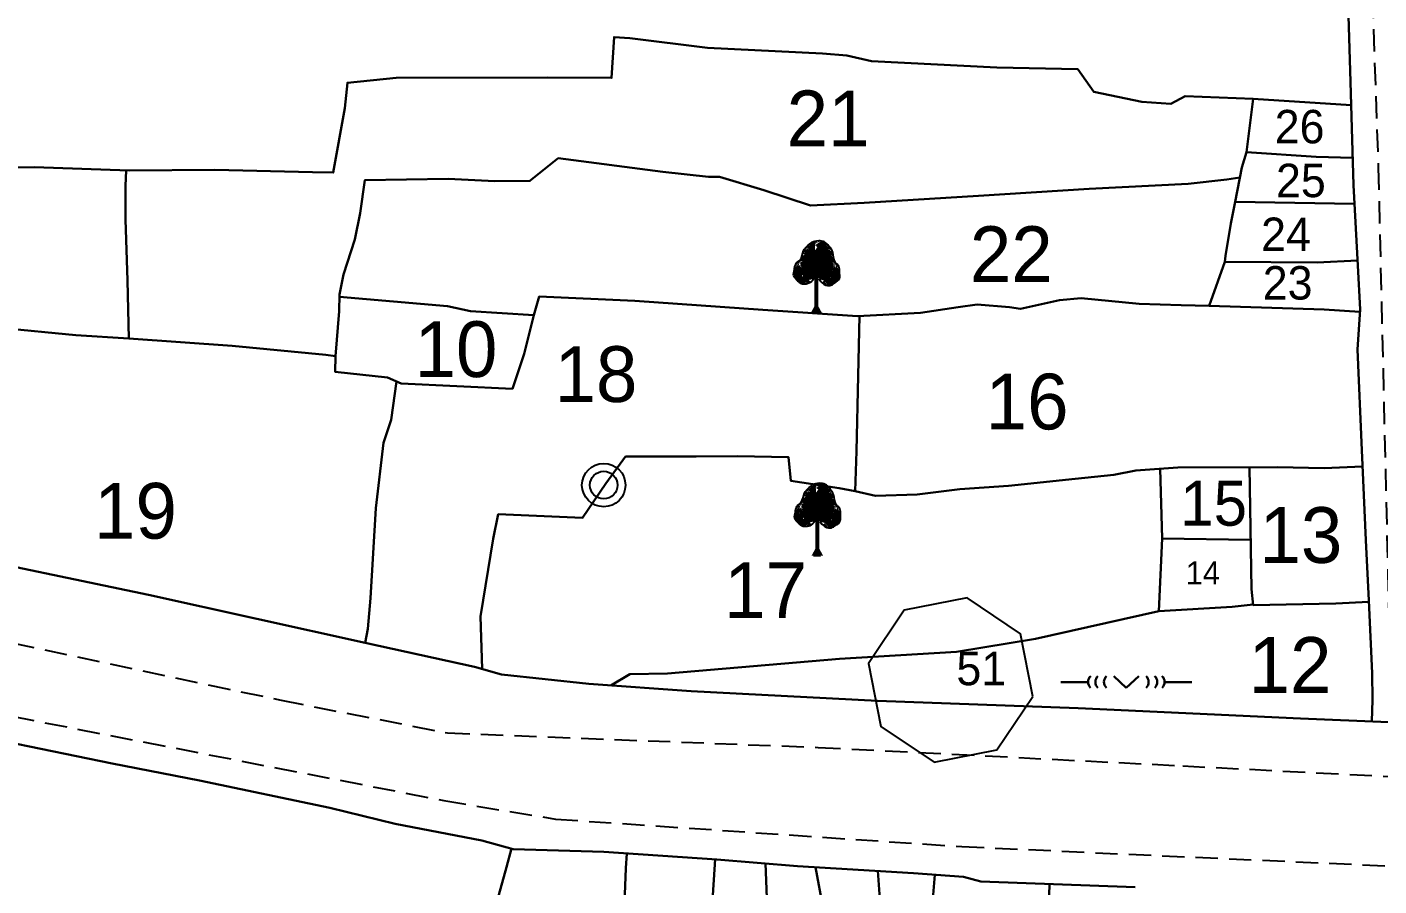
# Model space of a CAD drawing. Header units: millimetres. Extents: x -6521 to 1064, y -7 to 2171.
# Drawn here: x 353 to 413.6, y 417.4 to 455.9 of the extents above; entities that cross this region are included whole.
import ezdxf

# ---------------------------------------------------------------- set-up
doc = ezdxf.new("R2010")
doc.units = ezdxf.units.MM
doc.linetypes.add('ACAD_ISO02W100', pattern=[15, 12, -3])
doc.linetypes.add('DASHED', pattern=[0.75, 0.5, -0.25])
for name, color, linetype in [('Image', 7, 'Continuous'), ('Line_Road', 250, 'ACAD_ISO02W100'), ('Sym_Traverse_Stone', 5, 'Continuous'), ('Sym_Tree', 92, 'Continuous'), ('Text_Traverse_Stone_No', 1, 'Continuous')]:
    doc.layers.add(name, color=color, linetype=linetype)
for name, color, linetype, lineweight in [('Poly_Survey_Bndry', 250, 'Continuous', 30), ('Sym_Other', 56, 'Continuous', 30), ('Sym_Well', 5, 'Continuous', 25), ('Text_Survey_No', 250, 'Continuous', 0)]:
    doc.layers.add(name, color=color, linetype=linetype, lineweight=lineweight)
doc.styles.get("Standard").update_dxf_attribs({"font": 'Sakal_Marathi_N_Ship.TTF'})
picture_1 = doc.add_image_def('image1.jpg', size_in_pixel=(14525, 10936))

# ---------------------------------------------------------------- blocks, each defined once
blk = doc.blocks.new('Sym_Traverse_Stone')
at = {"layer": 'Sym_Traverse_Stone'}
blk.add_lwpolyline([(3.223, -0.65), (2.739, 1.819), (0.65, 3.223), (-1.819, 2.739), (-3.223, 0.65), (-2.739, -1.819), (-0.65, -3.223), (1.819, -2.739)], close=True, dxfattribs=at)
blk = doc.blocks.new('WELL PAKKA1')
for radius in [0.862, 0.546]:
    blk.add_circle((0, 0), radius)
blk = doc.blocks.new('Pahadbhalla')
at = {"layer": 'Sym_Other'}
for points in [[(-5.93, 0.49), (-3.47, 0.49)], [(-1.12, 1.05), (0, 0)], [(1.12, 1.05), (0, 0)], [(3.47, 0.49), (5.93, 0.49)]]:
    blk.add_lwpolyline(points, dxfattribs=at)
for centre, start, end in [((-2.75, 0.52), 131.8701, 226.2798), ((-2.09, 0.52), 131.8701, 226.2798), ((-1.31, 0.52), 131.8701, 226.2798), ((1.31, 0.52), 313.7202, 48.1299), ((2.09, 0.52), 313.7202, 48.1299), ((2.75, 0.52), 313.7202, 48.1299)]:
    blk.add_arc(centre, 0.715, start, end, dxfattribs=at)
blk = doc.blocks.new('Tree')
at = {"layer": 'Sym_Tree'}
for p, q in [((0.102, 3.003), (0, 2.992)), ((-0.162, 0.001), (0.127, -0.001))]:
    blk.add_line(p, q, dxfattribs=at)
at = {"layer": 'Sym_Tree', "color": 82, "const_width": 0.8}
for points in [[(-0.142, 1.468), (-0.097, 2.625)], [(-0.102, 1.462), (-0.056, 2.619)], [(0.051, 1.634), (0.096, 2.791)], [(0.197, 1.439), (0.243, 2.597)], [(-0.434, 1.735), (-0.283, 1.52)], [(-0.203, 1.684), (-0.052, 1.468)], [(0.604, 1.633), (0.385, 1.486)], [(0.436, 1.726), (0.588, 1.51)]]:
    blk.add_lwpolyline(points, dxfattribs=at)
at = {"layer": 'Sym_Tree', "color": 34}
blk.add_lwpolyline([(0, 0, 0.48, 0.16, 0), (0, 0.29, 0.16, 0.16, 0), (0, 1.478, 0.16, 0.16, 0)], format="xyseb", dxfattribs=at)
at = {"layer": 'Sym_Tree', "color": 82}
blk.add_open_spline([(-0.099, 1.427), (-0.165, 1.355), (-0.268, 1.245), (-0.464, 1.199), (-0.636, 1.21), (-0.786, 1.357), (-0.992, 1.534), (-0.899, 1.801), (-0.895, 2.066), (-0.59, 2.218), (-0.581, 2.583), (-0.352, 2.816), (-0.17, 2.976), (-0.043, 2.99), (0, 2.992)], degree=3, knots=[0, 0, 0, 0, 0.357151, 0.545743, 0.741494, 0.970117, 1.319935, 1.641608, 1.935314, 2.250626, 2.755061, 3.137005, 3.457298, 3.618487, 3.618487, 3.618487, 3.618487], dxfattribs=at)
blk.add_spline([(0.103, 1.427), (0.296, 1.217), (0.436, 1.162), (0.593, 1.16), (0.752, 1.25), (0.953, 1.446), (0.958, 1.703), (0.933, 1.936), (0.774, 2.132), (0.677, 2.524), (0.517, 2.784), (0.327, 2.956), (0.102, 3.003)], degree=3, dxfattribs=at)
for points in [[(0.002, 2.992), (-0.314, 2.841), (-0.448, 2.725), (-0.519, 2.601)], [(-0.488, 2.59), (-0.504, 2.595), (-0.377, 2.767), (-0.314, 2.841)], [(-0.377, 2.767), (-0.314, 2.841), (-0.448, 2.725), (-0.377, 2.767)], [(-0.395, 2.548), (-0.445, 2.659), (-0.414, 2.724), (-0.265, 2.814)], [(-0.432, 2.703), (-0.404, 2.724), (0.002, 2.992), (-0.086, 2.982)], [(-0.414, 2.724), (-0.265, 2.814), (-0.252, 2.61), (-0.41, 2.689)], [(-0.297, 2.795), (-0.265, 2.814), (-0.41, 2.689), (-0.412, 2.711)], [(-0.406, 2.649), (-0.252, 2.61), (-0.265, 2.814), (0.058, 2.945)], [(-0.281, 2.824), (-0.366, 2.774), (-0.404, 2.724), (-0.281, 2.824)], [(-0.266, 2.815), (-0.366, 2.774), (-0.389, 2.707), (-0.369, 2.692)], [(-0.389, 2.707), (-0.369, 2.692), (-0.297, 2.795), (-0.265, 2.814)], [(-0.265, 2.814), (0.058, 2.945), (-0.266, 2.815), (-0.366, 2.774)], [(-0.314, 2.841), (-0.183, 2.903), (-0.281, 2.824), (-0.366, 2.774)], [(-0.183, 2.903), (-0.169, 2.954), (-0.247, 2.902), (-0.314, 2.841)], [(-0.247, 2.902), (-0.314, 2.841), (-0.183, 2.903), (-0.235, 2.902)], [(-0.183, 2.903), (-0.235, 2.902), (-0.314, 2.841), (-0.183, 2.903)], [(0.203, 2.992), (-0.058, 2.82), (-0.263, 2.815), (0.002, 2.992)], [(-0.263, 2.815), (0.002, 2.992), (0.092, 2.992), (0.038, 2.929)], [(0.002, 2.992), (-0.086, 2.982), (-0.171, 2.953), (-0.247, 2.902)], [(-0.171, 2.953), (-0.247, 2.902), (-0.123, 2.964), (-0.086, 2.982)], [(-0.103, 2.968), (-0.123, 2.964), (-0.247, 2.902), (-0.183, 2.903)], [(-0.103, 2.968), (-0.183, 2.903), (-0.178, 2.934), (-0.247, 2.902)], [(-0.178, 2.934), (-0.247, 2.902), (-0.183, 2.903), (-0.169, 2.954)], [(-0.203, 2.724), (-0.08, 2.824), (0.203, 2.992), (0.278, 2.601)], [(-0.062, 2.794), (-0.058, 2.82), (-0.203, 2.724), (-0.08, 2.824)], [(-0.133, 2.955), (-0.133, 2.955), (-0.103, 2.968), (-0.183, 2.903)], [(-0.132, 2.955), (-0.125, 2.963), (-0.176, 2.95), (-0.183, 2.903)], [(-0.176, 2.95), (-0.183, 2.903), (-0.125, 2.963), (-0.143, 2.954)], [(-0.123, 2.964), (-0.086, 2.982), (-0.176, 2.95), (-0.086, 2.982)], [(-0.176, 2.95), (-0.086, 2.982), (-0.103, 2.968), (-0.123, 2.964)], [(-0.125, 2.963), (-0.143, 2.954), (-0.133, 2.955)], [(0.203, 2.992), (0.278, 2.601), (-0.051, 2.61), (-0.064, 2.814)], [(0.368, 2.932), (0.289, 2.971), (-0.064, 2.813), (-0.061, 2.795)], [(-0.064, 2.813), (-0.061, 2.795), (-0.058, 2.82)], [(-0.051, 2.61), (-0.064, 2.814), (0.278, 2.601), (-0.051, 2.61)], [(-0.058, 2.82), (-0.058, 2.82), (-0.062, 2.794), (-0.058, 2.82)], [(0.002, 2.992), (0.102, 3.003), (0.203, 2.992), (-0.058, 2.82)], [(0.092, 2.992), (0.038, 2.929), (-0.026, 2.911), (0.022, 2.957)], [(-0.026, 2.911), (0.022, 2.957), (0.038, 2.929), (-0.026, 2.911)], [(0.038, 2.929), (-0.026, 2.911), (-0.017, 2.938), (0.022, 2.957)], [(-0.025, 2.911), (-0.017, 2.938), (0.022, 2.957), (0, 2.992)], [(0.022, 2.957), (0, 2.992), (0.092, 2.992), (0.022, 2.957)], [(0.092, 2.992), (0.022, 2.957), (0.102, 3.003), (0.203, 2.992)], [(0.572, 2.674), (0.462, 2.789), (0.203, 2.992), (0.079, 2.614)], [(0.203, 2.992), (0.079, 2.614), (0.406, 2.58), (0.445, 2.782)], [(0.122, 2.948), (0.088, 2.971), (0.173, 2.928), (0.088, 2.971)], [(0.173, 2.928), (0.088, 2.971), (0.104, 2.955), (0.122, 2.948)], [(0.102, 3.003), (0.203, 2.992), (0.324, 2.948), (0.289, 2.971)], [(0.125, 2.947), (0.141, 2.936), (0.132, 2.938)], [(0.563, 2.599), (0.406, 2.58), (0.445, 2.782), (0.142, 2.952)], [(0.445, 2.782), (0.142, 2.952), (0.447, 2.782), (0.54, 2.729)], [(0.203, 2.992), (0.498, 2.802), (0.615, 2.67), (0.67, 2.537)], [(0.597, 2.65), (0.572, 2.674), (0.203, 2.992), (0.289, 2.971)], [(0.203, 2.992), (0.289, 2.971), (0.37, 2.931), (0.439, 2.871)], [(0.37, 2.931), (0.439, 2.871), (0.324, 2.948), (0.289, 2.971)], [(0.305, 2.955), (0.324, 2.948), (0.439, 2.871), (0.376, 2.88)], [(0.333, 2.938), (0.333, 2.938), (0.305, 2.955), (0.376, 2.88)], [(0.305, 2.955), (0.376, 2.88), (0.375, 2.911), (0.439, 2.871)], [(0.439, 2.871), (0.376, 2.88), (0.331, 2.939), (0.326, 2.947)], [(0.331, 2.939), (0.326, 2.947), (0.374, 2.928), (0.376, 2.88)], [(0.374, 2.928), (0.376, 2.88), (0.326, 2.947), (0.342, 2.936)], [(0.375, 2.911), (0.439, 2.871), (0.376, 2.88), (0.368, 2.932)], [(0.376, 2.88), (0.368, 2.932), (0.439, 2.871), (0.498, 2.802)], [(0.439, 2.871), (0.498, 2.802), (0.376, 2.88), (0.427, 2.873)], [(0.376, 2.88), (0.427, 2.873), (0.498, 2.802), (0.376, 2.88)], [(0.498, 2.802), (0.376, 2.88), (0.462, 2.789), (0.54, 2.729)], [(-0.69, 2.192), (-0.628, 2.229), (-0.581, 2.361), (-0.598, 2.361)], [(-0.633, 2.272), (-0.633, 2.274), (-0.69, 2.192), (-0.628, 2.229)], [(-0.491, 2.451), (-0.581, 2.361), (-0.555, 2.174), (-0.626, 2.165)], [(-0.625, 2.245), (-0.615, 2.213), (-0.581, 2.361), (-0.56, 2.281)], [(-0.607, 2.321), (-0.622, 2.298), (-0.625, 2.245), (-0.615, 2.213)], [(-0.581, 2.361), (-0.598, 2.361), (-0.607, 2.321), (-0.622, 2.298)], [(-0.62, 2.267), (-0.615, 2.213), (-0.545, 2.472), (-0.536, 2.5)], [(-0.607, 2.321), (-0.581, 2.361), (-0.62, 2.267), (-0.615, 2.213)], [(-0.581, 2.361), (-0.56, 2.281), (-0.607, 2.321), (-0.581, 2.361)], [(-0.57, 2.437), (-0.598, 2.361), (-0.488, 2.59), (-0.504, 2.595)], [(-0.546, 2.537), (-0.568, 2.47), (-0.57, 2.437), (-0.598, 2.361)], [(-0.555, 2.477), (-0.546, 2.496), (-0.598, 2.361), (-0.585, 2.361)], [(-0.572, 2.397), (-0.598, 2.361), (-0.568, 2.47), (-0.545, 2.472)], [(-0.578, 2.385), (-0.566, 2.428), (-0.572, 2.397), (-0.598, 2.361)], [(-0.598, 2.361), (-0.585, 2.361), (-0.575, 2.389), (-0.572, 2.397)], [(-0.448, 2.725), (-0.519, 2.601), (-0.555, 2.477), (-0.581, 2.361)], [(-0.395, 2.548), (-0.504, 2.595), (-0.491, 2.451), (-0.581, 2.361)], [(-0.555, 2.477), (-0.581, 2.361), (-0.421, 2.423), (-0.395, 2.548)], [(-0.559, 2.464), (-0.546, 2.537), (-0.578, 2.385), (-0.566, 2.428)], [(-0.575, 2.389), (-0.572, 2.397), (-0.566, 2.428), (-0.546, 2.496)], [(-0.568, 2.47), (-0.545, 2.472), (-0.546, 2.537), (-0.568, 2.47)], [(-0.546, 2.541), (-0.519, 2.601), (-0.559, 2.464), (-0.546, 2.537)], [(-0.545, 2.472), (-0.536, 2.5), (-0.555, 2.477), (-0.546, 2.496)], [(-0.555, 2.174), (-0.32, 2.195), (-0.491, 2.451), (-0.383, 2.289)], [(-0.491, 2.451), (-0.383, 2.289), (-0.32, 2.195), (-0.555, 2.174)], [(-0.288, 2.352), (-0.32, 2.195), (-0.555, 2.174), (-0.32, 2.195)], [(-0.395, 2.548), (-0.461, 2.694), (-0.519, 2.601), (-0.546, 2.496)], [(-0.519, 2.601), (-0.546, 2.496), (-0.491, 2.451), (-0.395, 2.548)], [(-0.546, 2.496), (-0.53, 2.566), (-0.519, 2.601), (-0.53, 2.566)], [(-0.519, 2.601), (-0.53, 2.566), (-0.546, 2.541), (-0.519, 2.601)], [(-0.546, 2.541), (-0.546, 2.541), (-0.546, 2.496), (-0.53, 2.566)], [(-0.491, 2.451), (-0.395, 2.548), (-0.395, 2.548), (-0.504, 2.595)], [(-0.261, 2.441), (-0.101, 2.441), (-0.288, 2.352), (-0.491, 2.451)], [(-0.288, 2.352), (-0.491, 2.451), (-0.288, 2.352), (-0.32, 2.195)], [(-0.421, 2.423), (-0.395, 2.548), (-0.395, 2.548), (-0.461, 2.694)], [(-0.404, 2.724), (-0.421, 2.742), (-0.454, 2.678), (-0.445, 2.659)], [(-0.454, 2.678), (-0.445, 2.659), (-0.432, 2.703), (-0.404, 2.724)], [(-0.448, 2.725), (-0.377, 2.767), (-0.404, 2.724), (-0.421, 2.742)], [(-0.41, 2.689), (-0.439, 2.679), (-0.445, 2.659), (-0.41, 2.689)], [(-0.445, 2.659), (-0.41, 2.689), (-0.067, 2.533), (0.055, 2.482)], [(-0.41, 2.689), (-0.412, 2.711), (-0.41, 2.689), (-0.439, 2.679)], [(-0.43, 2.156), (-0.217, 2.156), (0.024, 2.317), (0.068, 2.477)], [(-0.252, 2.61), (-0.41, 2.689), (-0.406, 2.649), (-0.252, 2.61)], [(-0.261, 2.441), (-0.288, 2.352), (-0.288, 2.352), (-0.261, 2.441)], [(-0.067, 2.533), (0.055, 2.482), (-0.261, 2.441), (-0.101, 2.441)], [(0.278, 2.601), (-0.051, 2.61), (-0.193, 2.548), (-0.244, 2.659)], [(-0.087, 2.352), (-0.06, 2.441), (0.269, 1.828), (-0.211, 1.81)], [(0.278, 2.601), (-0.051, 2.61), (-0.06, 2.441), (-0.087, 2.352)], [(0.225, 2.317), (0.269, 2.477), (0.278, 2.601), (-0.051, 2.61)], [(0.409, 2.32), (0.393, 2.412), (-0.012, 1.846), (0.463, 1.766)], [(0.095, 2.325), (0.071, 2.489), (0.079, 2.614), (0.406, 2.58)], [(0.525, 2.108), (0.313, 2.135), (0.095, 2.325), (0.071, 2.489)], [(0.406, 2.58), (0.445, 2.782), (0.079, 2.614), (0.406, 2.58)], [(0.079, 2.614), (0.406, 2.58), (0.393, 2.412), (0.409, 2.32)], [(0.079, 2.614), (0.406, 2.58), (0.54, 2.501), (0.604, 2.604)], [(0.604, 2.604), (0.573, 2.639), (0.213, 2.528), (0.085, 2.493)], [(0.213, 2.528), (0.085, 2.493), (0.393, 2.412), (0.234, 2.433)], [(0.393, 2.412), (0.234, 2.433), (0.409, 2.32), (0.623, 2.392)], [(0.393, 2.412), (0.409, 2.32), (0.409, 2.32), (0.393, 2.412)], [(0.581, 2.673), (0.445, 2.782), (0.406, 2.58), (0.573, 2.639)], [(0.406, 2.58), (0.573, 2.639), (0.563, 2.599), (0.406, 2.58)], [(0.409, 2.32), (0.623, 2.392), (0.409, 2.32), (0.42, 2.161)], [(0.409, 2.32), (0.42, 2.161), (0.651, 2.11), (0.42, 2.161)], [(0.651, 2.11), (0.42, 2.161), (0.623, 2.392), (0.495, 2.245)], [(0.623, 2.392), (0.495, 2.245), (0.42, 2.161), (0.651, 2.11)], [(0.54, 2.501), (0.604, 2.604), (0.581, 2.673), (0.445, 2.782)], [(0.555, 2.659), (0.532, 2.647), (0.474, 2.759), (0.445, 2.782)], [(0.474, 2.759), (0.445, 2.782), (0.573, 2.639), (0.578, 2.661)], [(0.447, 2.782), (0.54, 2.729), (0.555, 2.659), (0.532, 2.647)], [(0.462, 2.789), (0.54, 2.729), (0.572, 2.674), (0.462, 2.789)], [(0.469, 2.537), (0.475, 2.501), (0.488, 2.475), (0.469, 2.537)], [(0.638, 2.531), (0.654, 2.533), (0.551, 2.72), (0.498, 2.802)], [(0.551, 2.72), (0.498, 2.802), (0.615, 2.67), (0.551, 2.72)], [(0.55, 2.374), (0.54, 2.501), (0.54, 2.501), (0.625, 2.637)], [(0.54, 2.501), (0.625, 2.637), (0.67, 2.537), (0.684, 2.43)], [(0.67, 2.537), (0.684, 2.43), (0.623, 2.392), (0.54, 2.501)], [(0.623, 2.392), (0.54, 2.501), (0.54, 2.501), (0.654, 2.533)], [(0.54, 2.501), (0.654, 2.533), (0.623, 2.392), (0.701, 2.291)], [(0.689, 2.409), (0.701, 2.291), (0.55, 2.374), (0.54, 2.501)], [(0.615, 2.67), (0.551, 2.72), (0.572, 2.674), (0.59, 2.69)], [(0.572, 2.674), (0.59, 2.69), (0.615, 2.622), (0.604, 2.604)], [(0.615, 2.622), (0.604, 2.604), (0.597, 2.65), (0.572, 2.674)], [(0.573, 2.639), (0.578, 2.661), (0.573, 2.639), (0.601, 2.625)], [(0.573, 2.639), (0.601, 2.625), (0.604, 2.604), (0.573, 2.639)], [(0.615, 2.67), (0.67, 2.537), (0.689, 2.409), (0.701, 2.291)], [(0.623, 2.392), (0.701, 2.291), (0.651, 2.11), (0.72, 2.092)], [(0.699, 2.368), (0.718, 2.29), (0.638, 2.531), (0.654, 2.533)], [(0.684, 2.43), (0.677, 2.501), (0.67, 2.537), (0.677, 2.501)], [(0.689, 2.475), (0.67, 2.537), (0.692, 2.396), (0.689, 2.471)], [(0.729, 2.171), (0.715, 2.14), (0.701, 2.291), (0.67, 2.215)], [(0.701, 2.291), (0.67, 2.215), (0.722, 2.248), (0.701, 2.291)], [(0.727, 2.193), (0.715, 2.14), (0.679, 2.407), (0.673, 2.435)], [(0.679, 2.407), (0.673, 2.435), (0.689, 2.409), (0.684, 2.43)], [(0.689, 2.475), (0.689, 2.475), (0.684, 2.43), (0.677, 2.501)], [(0.701, 2.401), (0.679, 2.407), (0.689, 2.471), (0.701, 2.401)], [(0.696, 2.328), (0.718, 2.29), (0.701, 2.401), (0.679, 2.407)], [(0.689, 2.409), (0.684, 2.43), (0.718, 2.29), (0.705, 2.291)], [(0.698, 2.32), (0.696, 2.328), (0.694, 2.36), (0.684, 2.43)], [(0.692, 2.396), (0.689, 2.471), (0.701, 2.316), (0.694, 2.36)], [(0.689, 2.471), (0.701, 2.401), (0.699, 2.368), (0.718, 2.29)], [(0.701, 2.316), (0.694, 2.36), (0.696, 2.328), (0.718, 2.29)], [(0.718, 2.29), (0.705, 2.291), (0.698, 2.32), (0.696, 2.328)], [(0.787, 2.11), (0.73, 2.154), (0.701, 2.291), (0.718, 2.29)], [(0.701, 2.291), (0.718, 2.29), (0.722, 2.248), (0.733, 2.224)], [(0.722, 2.248), (0.701, 2.291), (0.727, 2.193), (0.715, 2.14)], [(0.722, 2.248), (0.733, 2.224), (0.729, 2.171), (0.715, 2.14)], [(-0.83, 1.973), (-0.902, 1.882), (-0.945, 1.618), (-0.58, 1.588)], [(-0.918, 1.701), (-0.945, 1.618), (-0.902, 1.882), (-0.934, 1.703)], [(-0.918, 1.701), (-0.918, 1.701), (-0.918, 1.701), (-0.945, 1.618)], [(-0.934, 1.536), (-0.908, 1.511), (-0.902, 1.882), (-0.869, 1.852)], [(-0.902, 1.882), (-0.934, 1.703), (-0.869, 1.852), (-0.866, 1.863)], [(-0.902, 1.882), (-0.869, 1.852), (-0.918, 1.701)], [(-0.848, 2.051), (-0.877, 1.994), (-0.894, 1.927), (-0.902, 1.882)], [(-0.894, 1.927), (-0.902, 1.882), (-0.821, 1.848), (-0.736, 2.009)], [(-0.848, 1.959), (-0.848, 1.959), (-0.83, 1.973), (-0.902, 1.882)], [(-0.767, 2.048), (-0.759, 1.783), (-0.901, 1.889), (-0.759, 1.783)], [(-0.901, 1.889), (-0.759, 1.783), (-0.686, 1.972), (-0.736, 2.009)], [(-0.875, 1.945), (-0.89, 1.937), (-0.892, 1.925), (-0.853, 1.97)], [(-0.892, 1.925), (-0.853, 1.97), (-0.853, 1.97)], [(-0.848, 1.959), (-0.89, 1.937), (-0.862, 1.952), (-0.865, 2.004)], [(-0.862, 1.952), (-0.865, 2.004), (-0.875, 1.945), (-0.89, 1.937)], [(-0.881, 1.913), (-0.881, 1.913), (-0.848, 1.959), (-0.89, 1.937)], [(-0.779, 2.036), (-0.817, 2.044), (-0.865, 2.004), (-0.881, 1.913)], [(-0.865, 2.004), (-0.881, 1.913), (-0.841, 1.969), (-0.83, 2.017)], [(-0.841, 1.939), (-0.841, 1.969), (-0.881, 1.913)], [(-0.741, 2.084), (-0.772, 2.081), (-0.848, 2.051), (-0.877, 1.994)], [(-0.853, 1.838), (-0.838, 1.866), (-0.873, 1.44), (-0.81, 1.403)], [(-0.858, 1.887), (-0.689, 1.928), (-0.851, 1.908), (-0.869, 1.852)], [(-0.851, 1.908), (-0.869, 1.852), (-0.855, 1.766), (-0.818, 1.827)], [(-0.869, 1.852), (-0.866, 1.863), (-0.58, 1.588), (-0.649, 1.651)], [(-0.83, 2.017), (-0.817, 2.044), (-0.865, 2.004), (-0.848, 2.051)], [(-0.865, 2.004), (-0.848, 2.051), (-0.841, 1.939), (-0.841, 1.969)], [(-0.818, 1.827), (-0.813, 1.801), (-0.858, 1.887), (-0.689, 1.928)], [(-0.855, 1.766), (-0.818, 1.827), (-0.853, 1.838), (-0.838, 1.866)], [(-0.853, 1.97), (-0.853, 1.97), (-0.848, 1.959)], [(-0.802, 2.038), (-0.546, 2.125), (-0.846, 2.054), (-0.818, 2.081)], [(-0.846, 2.054), (-0.818, 2.081), (-0.799, 2.097), (-0.771, 2.125)], [(-0.78, 2.02), (-0.841, 1.969), (-0.749, 2.033), (-0.767, 2.048)], [(-0.841, 1.969), (-0.83, 2.017), (-0.779, 2.036)], [(-0.821, 1.848), (-0.736, 2.009), (-0.78, 2.02), (-0.841, 1.969)], [(-0.779, 2.036), (-0.779, 2.036), (-0.83, 2.017), (-0.817, 2.044)], [(-0.759, 1.783), (-0.759, 1.783), (-0.793, 1.687), (-0.821, 1.848)], [(-0.793, 1.687), (-0.821, 1.848), (-0.649, 1.651), (-0.766, 1.765)], [(-0.751, 1.773), (-0.813, 1.801), (-0.818, 1.827), (-0.813, 1.801)], [(-0.759, 2.041), (-0.734, 2.059), (-0.779, 2.036), (-0.817, 2.044)], [(-0.771, 2.121), (-0.799, 2.097), (-0.816, 2.081), (-0.782, 2.087)], [(-0.816, 2.081), (-0.782, 2.087), (-0.772, 2.081), (-0.741, 2.084)], [(-0.766, 1.765), (-0.732, 1.75), (-0.751, 1.773), (-0.813, 1.801)], [(-0.749, 2.033), (-0.767, 2.048), (-0.802, 2.038), (-0.546, 2.125)], [(-0.799, 2.097), (-0.771, 2.125), (-0.744, 2.144), (-0.733, 2.094)], [(-0.744, 2.144), (-0.733, 2.094), (-0.772, 2.081), (-0.799, 2.097)], [(-0.772, 2.081), (-0.799, 2.097), (-0.771, 2.125), (-0.766, 2.096)], [(-0.799, 2.097), (-0.772, 2.096), (-0.771, 2.121), (-0.799, 2.097)], [(-0.772, 2.096), (-0.772, 2.096), (-0.799, 2.097), (-0.772, 2.096)], [(-0.758, 2.114), (-0.782, 2.087), (-0.69, 2.192)], [(-0.733, 2.094), (-0.772, 2.096), (-0.758, 2.114), (-0.782, 2.087)], [(-0.771, 2.121), (-0.758, 2.114), (-0.772, 2.096)], [(-0.772, 2.081), (-0.741, 2.084), (-0.733, 2.094), (-0.772, 2.096)], [(-0.741, 2.084), (-0.741, 2.084), (-0.741, 2.084), (-0.772, 2.081)], [(-0.771, 2.125), (-0.766, 2.096), (-0.771, 2.121), (-0.758, 2.114)], [(-0.73, 2.061), (-0.73, 2.013), (-0.767, 2.048), (-0.73, 2.062)], [(-0.767, 2.048), (-0.73, 2.062), (-0.734, 2.017), (-0.767, 2.035)], [(-0.686, 1.972), (-0.73, 2.061), (-0.767, 2.048), (-0.759, 1.783)], [(-0.734, 2.017), (-0.767, 2.035), (-0.734, 2.017), (-0.73, 2.056)], [(-0.624, 1.845), (-0.722, 1.746), (-0.766, 1.765), (-0.732, 1.75)], [(-0.649, 1.651), (-0.766, 1.765), (-0.759, 1.783), (-0.646, 1.712)], [(-0.701, 1.933), (-0.742, 1.95), (-0.701, 1.933), (-0.765, 1.955)], [(-0.701, 1.933), (-0.765, 1.955), (-0.701, 1.933), (-0.759, 1.783)], [(-0.468, 2.162), (-0.519, 1.632), (-0.759, 1.783), (-0.635, 2.041)], [(-0.519, 1.632), (-0.759, 1.783), (-0.741, 2.084), (-0.634, 2.105)], [(-0.734, 2.017), (-0.73, 2.056), (-0.759, 2.041), (-0.734, 2.059)], [(-0.759, 1.783), (-0.635, 2.041), (-0.653, 1.676), (-0.653, 1.534)], [(-0.701, 1.933), (-0.759, 1.783), (-0.735, 2.008), (-0.686, 1.972)], [(-0.686, 1.972), (-0.658, 1.915), (-0.759, 1.783), (-0.689, 1.928)], [(-0.759, 1.783), (-0.689, 1.928), (-0.701, 1.933), (-0.742, 1.95)], [(-0.58, 1.588), (-0.649, 1.651), (-0.528, 1.845), (-0.759, 1.783)], [(-0.528, 1.845), (-0.759, 1.783), (-0.759, 1.783)], [(-0.759, 1.783), (-0.759, 1.783), (-0.624, 1.845), (-0.722, 1.746)], [(-0.759, 1.783), (-0.646, 1.712), (-0.759, 1.783), (-0.688, 1.79)], [(-0.759, 1.783), (-0.688, 1.79), (-0.759, 1.783)], [(-0.519, 1.632), (-0.653, 1.676), (-0.519, 1.632), (-0.759, 1.783)], [(-0.744, 2.144), (-0.742, 2.133), (-0.69, 2.192), (-0.628, 2.229)], [(-0.69, 2.192), (-0.69, 2.192), (-0.744, 2.144), (-0.742, 2.133)], [(-0.686, 1.972), (-0.736, 2.009), (-0.686, 1.972), (-0.742, 1.95)], [(-0.686, 1.972), (-0.742, 1.95), (-0.686, 1.972), (-0.658, 1.915)], [(-0.626, 2.165), (-0.628, 2.229), (-0.741, 2.084)], [(-0.69, 2.192), (-0.628, 2.229), (-0.741, 2.084), (-0.741, 2.133)], [(-0.741, 2.084), (-0.741, 2.133), (-0.712, 2.098), (-0.628, 2.229)], [(-0.741, 2.084), (-0.634, 2.105), (-0.555, 2.174), (-0.634, 2.105)], [(-0.741, 2.084), (-0.741, 2.084), (-0.741, 2.084)], [(-0.741, 2.084), (-0.741, 2.084), (-0.741, 2.084)], [(-0.735, 2.008), (-0.712, 2.026), (-0.73, 2.061), (-0.73, 2.013)], [(-0.735, 2.008), (-0.686, 1.972), (-0.735, 2.008), (-0.712, 2.026)], [(-0.639, 2.093), (-0.635, 2.041), (-0.686, 1.972), (-0.73, 2.061)], [(-0.712, 2.098), (-0.628, 2.229), (-0.626, 2.165), (-0.575, 2.164)], [(-0.628, 2.139), (-0.626, 2.165), (-0.712, 2.098), (-0.629, 2.138)], [(-0.712, 2.098), (-0.629, 2.138), (-0.626, 2.165), (-0.705, 2.109)], [(-0.626, 2.165), (-0.705, 2.109), (-0.629, 2.138), (-0.626, 2.165)], [(-0.635, 2.041), (-0.639, 2.093), (-0.677, 1.954), (-0.686, 1.972)], [(-0.677, 1.954), (-0.686, 1.972), (-0.615, 1.971), (-0.638, 1.941)], [(-0.658, 1.915), (-0.638, 1.941), (-0.635, 2.041), (-0.639, 2.093)], [(-0.64, 1.879), (-0.601, 1.856), (-0.658, 1.915), (-0.638, 1.941)], [(-0.578, 1.945), (-0.638, 1.941), (-0.64, 1.879), (-0.601, 1.856)], [(-0.624, 1.845), (-0.64, 1.879), (-0.638, 1.941), (-0.601, 1.856)], [(-0.519, 1.632), (-0.59, 1.625), (-0.624, 1.845), (-0.64, 1.879)], [(-0.615, 1.971), (-0.635, 2.041), (-0.635, 2.041), (-0.639, 2.093)], [(-0.635, 2.041), (-0.639, 2.093), (-0.639, 2.093), (-0.593, 2.088)], [(-0.639, 2.093), (-0.593, 2.088), (-0.639, 2.093), (-0.635, 2.041)], [(-0.615, 1.971), (-0.638, 1.941), (-0.519, 1.632), (-0.59, 1.625)], [(-0.638, 1.941), (-0.601, 1.856), (-0.578, 1.945), (-0.638, 1.941)], [(-0.638, 1.941), (-0.601, 1.856), (-0.638, 1.941), (-0.601, 1.856)], [(-0.555, 2.174), (-0.634, 2.105), (-0.635, 2.041), (-0.634, 2.105)], [(-0.468, 2.162), (-0.555, 2.174), (-0.615, 1.971), (-0.635, 2.041)], [(-0.635, 2.041), (-0.634, 2.105), (-0.626, 2.165)], [(-0.629, 2.138), (-0.626, 2.165), (-0.615, 2.213), (-0.628, 2.229)], [(-0.626, 2.165), (-0.626, 2.165), (-0.626, 2.165), (-0.628, 2.229)], [(-0.626, 2.165), (-0.575, 2.164), (-0.628, 2.139), (-0.626, 2.165)], [(-0.555, 2.174), (-0.626, 2.165), (-0.43, 2.156), (-0.217, 2.156)], [(-0.626, 2.165), (-0.626, 2.165), (-0.626, 2.165)], [(-0.32, 2.195), (-0.555, 2.174), (-0.43, 2.156)], [(-0.468, 2.162), (-0.346, 2.086), (-0.468, 2.162), (-0.555, 2.174)], [(-0.346, 2.086), (-0.329, 2.156), (-0.468, 2.162), (-0.346, 2.086)], [(-0.43, 2.156), (-0.43, 2.156), (-0.346, 2.086), (-0.329, 2.156)], [(0.269, 1.828), (-0.211, 1.81), (-0.267, 2.162), (-0.318, 1.632)], [(-0.012, 1.846), (0.463, 1.766), (0.563, 2.109), (0.546, 1.576)], [(0.324, 2.108), (0.324, 2.108), (0.231, 2.049), (0.224, 2.121)], [(0.651, 2.11), (0.72, 2.092), (0.525, 2.108), (0.313, 2.135)], [(0.42, 2.161), (0.651, 2.11), (0.525, 2.108)], [(0.432, 2.049), (0.425, 2.121), (0.563, 2.109), (0.432, 2.049)], [(0.563, 2.109), (0.432, 2.049), (0.563, 2.109), (0.651, 2.11)], [(0.563, 2.109), (0.546, 1.576), (0.804, 1.696), (0.713, 1.967)], [(0.546, 1.576), (0.804, 1.696), (0.824, 1.996), (0.72, 2.031)], [(0.684, 1.9), (0.704, 1.867), (0.546, 1.576), (0.615, 1.56)], [(0.546, 1.576), (0.615, 1.56), (0.677, 1.774), (0.698, 1.806)], [(0.546, 1.576), (0.684, 1.603), (0.546, 1.576), (0.804, 1.696)], [(0.563, 2.109), (0.651, 2.11), (0.684, 1.9), (0.713, 1.967)], [(0.6, 1.525), (0.677, 1.579), (0.582, 1.786), (0.804, 1.696)], [(0.582, 1.786), (0.804, 1.696), (0.804, 1.696)], [(0.898, 1.875), (0.958, 1.776), (0.967, 1.508), (0.6, 1.525)], [(0.921, 1.75), (0.919, 1.761), (0.6, 1.525), (0.677, 1.579)], [(0.826, 1.945), (0.845, 1.957), (0.878, 1.943), (0.636, 2.062)], [(0.878, 1.943), (0.636, 2.062), (0.924, 1.953), (0.9, 1.983)], [(0.704, 1.867), (0.656, 1.788), (0.644, 1.879), (0.704, 1.867)], [(0.644, 1.879), (0.704, 1.867), (0.698, 1.806), (0.656, 1.788)], [(0.824, 1.996), (0.72, 2.031), (0.651, 2.11), (0.72, 2.031)], [(0.651, 2.11), (0.72, 2.031), (0.713, 1.967), (0.72, 2.031)], [(0.677, 1.774), (0.698, 1.806), (0.704, 1.867), (0.656, 1.788)], [(0.704, 1.867), (0.656, 1.788), (0.704, 1.867), (0.656, 1.788)], [(0.698, 1.806), (0.656, 1.788), (0.72, 1.839), (0.704, 1.867)], [(0.804, 1.696), (0.713, 1.967), (0.684, 1.603), (0.666, 1.462)], [(0.797, 2.014), (0.73, 2.154), (0.72, 2.092), (0.67, 2.097)], [(0.72, 2.092), (0.67, 2.097), (0.719, 2.065), (0.72, 2.092)], [(0.804, 1.696), (0.804, 1.696), (0.677, 1.774), (0.762, 1.663)], [(0.677, 1.774), (0.762, 1.663), (0.807, 1.677), (0.772, 1.666)], [(0.824, 1.596), (0.873, 1.752), (0.677, 1.579), (0.807, 1.677)], [(0.677, 1.579), (0.807, 1.677), (0.804, 1.696), (0.682, 1.64)], [(0.713, 1.967), (0.723, 2.018), (0.723, 2.018), (0.678, 2.019)], [(0.723, 2.018), (0.678, 2.019), (0.723, 2.018), (0.713, 1.967)], [(0.804, 1.696), (0.682, 1.64), (0.804, 1.696), (0.733, 1.711)], [(0.684, 1.9), (0.713, 1.967), (0.713, 1.967), (0.723, 2.018)], [(0.744, 1.875), (0.755, 1.892), (0.684, 1.9), (0.704, 1.867)], [(0.72, 1.839), (0.704, 1.867), (0.713, 1.967), (0.723, 2.018)], [(0.713, 1.967), (0.72, 2.031), (0.72, 2.092)], [(0.713, 1.967), (0.723, 2.018), (0.744, 1.875), (0.755, 1.892)], [(0.723, 2.018), (0.713, 1.967), (0.755, 1.892), (0.81, 1.975)], [(0.72, 2.064), (0.72, 2.092), (0.715, 2.14), (0.73, 2.154)], [(0.719, 2.065), (0.72, 2.092), (0.797, 2.014), (0.72, 2.064)], [(0.72, 2.092), (0.72, 2.092), (0.72, 2.092), (0.73, 2.154)], [(0.72, 2.092), (0.73, 2.154), (0.824, 1.996)], [(0.72, 2.092), (0.72, 2.092), (0.72, 2.092)], [(0.797, 2.014), (0.72, 2.064), (0.72, 2.092), (0.791, 2.026)], [(0.72, 2.092), (0.791, 2.026), (0.72, 2.064), (0.72, 2.092)], [(0.755, 1.892), (0.808, 1.863), (0.755, 1.892), (0.72, 1.839)], [(0.755, 1.892), (0.72, 1.839), (0.804, 1.696), (0.753, 1.848)], [(0.741, 2.197), (0.741, 2.199), (0.787, 2.11), (0.73, 2.154)], [(0.835, 2.056), (0.831, 2.045), (0.787, 2.11), (0.73, 2.154)], [(0.787, 2.11), (0.73, 2.154), (0.824, 1.996), (0.831, 2.045)], [(0.824, 1.996), (0.831, 2.045), (0.797, 2.014), (0.73, 2.154)], [(0.804, 1.696), (0.733, 1.711), (0.804, 1.696)], [(0.804, 1.696), (0.753, 1.848), (0.765, 1.852), (0.807, 1.863)], [(0.867, 1.732), (0.859, 1.707), (0.914, 1.786), (0.753, 1.848)], [(0.914, 1.786), (0.753, 1.848), (0.91, 1.808), (0.921, 1.75)], [(0.755, 1.892), (0.81, 1.975), (0.845, 1.957), (0.804, 1.696)], [(0.808, 1.922), (0.755, 1.892), (0.808, 1.922), (0.788, 1.942)], [(0.957, 1.783), (0.804, 1.696), (0.755, 1.892), (0.809, 1.922)], [(0.755, 1.892), (0.809, 1.922), (0.755, 1.892), (0.808, 1.863)], [(0.765, 1.852), (0.804, 1.696), (0.808, 1.922), (0.755, 1.892)], [(0.765, 1.852), (0.807, 1.863), (0.765, 1.852), (0.831, 1.865)], [(0.765, 1.852), (0.831, 1.865), (0.765, 1.852), (0.804, 1.696)], [(0.807, 1.677), (0.772, 1.666), (0.794, 1.687), (0.859, 1.707)], [(0.844, 2.024), (0.865, 1.994), (0.787, 2.11)], [(0.787, 2.11), (0.787, 2.11), (0.835, 2.056), (0.831, 2.045)], [(0.808, 1.922), (0.788, 1.942), (0.81, 1.975), (0.803, 1.927)], [(0.794, 1.687), (0.859, 1.707), (0.867, 1.732), (0.859, 1.707)], [(0.81, 1.975), (0.803, 1.927), (0.845, 1.957), (0.81, 1.976)], [(0.845, 1.957), (0.804, 1.696), (0.957, 1.783), (0.804, 1.696)], [(0.804, 1.696), (0.804, 1.696), (0.824, 1.596), (0.873, 1.752)], [(0.903, 1.738), (0.892, 1.767), (0.872, 1.341), (0.805, 1.312)], [(0.845, 1.957), (0.81, 1.976), (0.809, 1.931), (0.843, 1.944)], [(0.809, 1.931), (0.81, 1.97), (0.836, 1.951), (0.814, 1.973)], [(0.809, 1.931), (0.843, 1.944), (0.809, 1.931), (0.81, 1.97)], [(0.873, 1.752), (0.809, 1.922), (0.855, 1.928), (0.908, 1.87)], [(0.955, 1.821), (0.958, 1.776), (0.873, 1.752), (0.809, 1.922)], [(0.836, 1.951), (0.814, 1.973), (0.855, 1.944), (0.894, 1.947)], [(0.883, 2.002), (0.858, 2.033), (0.835, 2.056), (0.817, 2.008)], [(0.835, 2.056), (0.817, 2.008), (0.854, 1.989), (0.883, 2.002)], [(0.817, 2.008), (0.856, 2.004), (0.844, 2.024), (0.865, 1.994)], [(0.854, 1.989), (0.824, 1.996), (0.817, 2.008), (0.856, 2.004)], [(0.824, 1.996), (0.824, 1.996), (0.824, 1.996)], [(0.824, 1.996), (0.824, 1.996), (0.824, 1.996)], [(0.824, 1.996), (0.824, 1.996), (0.824, 1.996), (0.854, 1.989)], [(0.824, 1.996), (0.854, 1.989), (0.925, 1.95), (0.947, 1.889)], [(0.898, 1.984), (0.865, 1.994), (0.854, 1.989), (0.824, 1.996)], [(0.855, 1.928), (0.908, 1.87), (0.826, 1.945), (0.845, 1.957)], [(0.858, 2.033), (0.85, 2.005), (0.858, 2.03), (0.844, 2.024)], [(0.858, 2.03), (0.844, 2.024), (0.856, 2.004)], [(0.854, 1.989), (0.883, 2.002), (0.858, 2.033), (0.85, 2.005)], [(0.855, 1.944), (0.894, 1.947), (0.937, 1.901), (0.941, 1.808)], [(0.855, 1.944), (0.855, 1.944), (0.904, 1.918), (0.894, 1.947)], [(0.908, 1.87), (0.904, 1.918), (0.855, 1.944)], [(0.883, 2.002), (0.856, 2.004), (0.858, 2.03), (0.883, 2.002)], [(0.856, 2.004), (0.856, 2.004), (0.883, 2.002), (0.856, 2.004)], [(0.924, 1.953), (0.9, 1.983), (0.883, 2.002), (0.858, 2.033)], [(0.858, 2.03), (0.883, 2.002), (0.898, 1.984), (0.865, 1.994)], [(0.91, 1.808), (0.921, 1.75), (0.896, 1.666), (0.867, 1.732)], [(0.896, 1.666), (0.867, 1.732), (0.903, 1.738), (0.892, 1.767)], [(0.904, 1.918), (0.894, 1.947), (0.937, 1.901), (0.925, 1.95)], [(0.914, 1.858), (0.914, 1.858), (0.898, 1.875), (0.958, 1.776)], [(0.937, 1.901), (0.925, 1.95), (0.904, 1.839), (0.908, 1.87)], [(0.937, 1.901), (0.941, 1.808), (0.908, 1.87), (0.904, 1.918)], [(0.904, 1.839), (0.908, 1.87), (0.941, 1.808)], [(0.914, 1.858), (0.953, 1.832), (0.927, 1.85), (0.937, 1.901)], [(0.92, 1.869), (0.92, 1.869), (0.914, 1.858)], [(0.941, 1.808), (0.941, 1.808), (0.914, 1.858), (0.953, 1.832)], [(0.945, 1.428), (0.916, 1.406), (0.957, 1.776), (0.921, 1.75)], [(0.957, 1.776), (0.967, 1.593), (0.921, 1.75), (0.919, 1.761)], [(0.939, 1.841), (0.953, 1.832), (0.954, 1.819), (0.92, 1.869)], [(0.954, 1.819), (0.92, 1.869), (0.92, 1.869)], [(0.957, 1.776), (0.921, 1.75), (0.951, 1.594)], [(0.925, 1.95), (0.947, 1.889), (0.955, 1.821), (0.958, 1.776)], [(0.927, 1.85), (0.937, 1.901), (0.939, 1.841), (0.953, 1.832)], [(0.951, 1.594), (0.967, 1.508), (0.957, 1.776), (0.967, 1.593)], [(-0.945, 1.618), (-0.58, 1.588), (-0.593, 1.216), (-0.671, 1.257)], [(-0.888, 1.452), (-0.933, 1.533), (-0.945, 1.618), (-0.661, 1.294)], [(-0.945, 1.618), (-0.661, 1.294), (-0.666, 1.275), (-0.758, 1.348)], [(-0.733, 1.358), (-0.758, 1.348), (-0.945, 1.618), (-0.733, 1.358)], [(-0.945, 1.618), (-0.733, 1.358), (-0.733, 1.358), (-0.933, 1.533)], [(-0.873, 1.44), (-0.933, 1.533), (-0.931, 1.529), (-0.945, 1.618)], [(-0.931, 1.529), (-0.945, 1.618), (-0.934, 1.536), (-0.908, 1.511)], [(-0.593, 1.216), (-0.671, 1.257), (-0.888, 1.452), (-0.933, 1.533)], [(-0.733, 1.358), (-0.933, 1.533), (-0.873, 1.44), (-0.933, 1.533)], [(-0.873, 1.44), (-0.81, 1.403), (-0.671, 1.257), (-0.765, 1.338)], [(-0.731, 1.32), (-0.712, 1.386), (-0.81, 1.403), (-0.733, 1.358)], [(-0.81, 1.403), (-0.733, 1.358), (-0.661, 1.294), (-0.699, 1.315)], [(-0.758, 1.348), (-0.733, 1.358), (-0.789, 1.373), (-0.771, 1.348)], [(-0.789, 1.373), (-0.771, 1.348), (-0.771, 1.348), (-0.666, 1.275)], [(-0.771, 1.348), (-0.666, 1.275), (-0.731, 1.32), (-0.712, 1.386)], [(-0.666, 1.275), (-0.765, 1.338), (-0.771, 1.348), (-0.733, 1.358)], [(-0.771, 1.348), (-0.733, 1.358), (-0.593, 1.216), (-0.494, 1.208)], [(-0.671, 1.257), (-0.765, 1.338), (-0.758, 1.348), (-0.733, 1.358)], [(-0.685, 1.311), (-0.678, 1.304), (-0.666, 1.275), (-0.765, 1.338)], [(-0.666, 1.275), (-0.758, 1.348), (-0.733, 1.358), (-0.758, 1.348)], [(-0.733, 1.358), (-0.758, 1.348), (-0.733, 1.358), (-0.758, 1.348)], [(-0.661, 1.294), (-0.699, 1.315), (-0.666, 1.275), (-0.641, 1.3)], [(-0.666, 1.275), (-0.641, 1.3), (-0.685, 1.311), (-0.678, 1.304)], [(-0.238, 1.291), (-0.099, 1.427), (-0.519, 1.632), (-0.657, 1.31)], [(-0.519, 1.632), (-0.657, 1.31), (-0.313, 1.382), (-0.508, 1.217)], [(-0.653, 1.676), (-0.653, 1.534), (-0.653, 1.534), (-0.528, 1.525)], [(-0.653, 1.534), (-0.528, 1.525), (-0.519, 1.632), (-0.653, 1.676)], [(-0.593, 1.216), (-0.494, 1.208), (-0.406, 1.217), (-0.319, 1.245)], [(-0.463, 1.209), (-0.494, 1.208), (-0.593, 1.216), (-0.499, 1.209)], [(-0.319, 1.245), (-0.366, 1.235), (-0.485, 1.217), (-0.509, 1.247)], [(-0.485, 1.217), (-0.509, 1.247), (-0.508, 1.217), (-0.464, 1.217)], [(-0.313, 1.382), (-0.508, 1.217), (-0.248, 1.303), (-0.313, 1.382)], [(-0.508, 1.217), (-0.464, 1.217), (-0.319, 1.245), (-0.291, 1.267)], [(-0.399, 1.221), (-0.4, 1.216), (-0.496, 1.206), (-0.508, 1.217)], [(-0.496, 1.206), (-0.508, 1.217), (-0.446, 1.213), (-0.406, 1.217)], [(-0.248, 1.303), (-0.313, 1.382), (-0.291, 1.267), (-0.494, 1.208)], [(-0.291, 1.267), (-0.494, 1.208), (-0.319, 1.245), (-0.366, 1.235)], [(-0.291, 1.267), (-0.406, 1.217), (-0.452, 1.217), (-0.494, 1.208)], [(-0.452, 1.217), (-0.494, 1.208), (-0.319, 1.245), (-0.291, 1.267)], [(-0.402, 1.215), (-0.446, 1.213), (-0.463, 1.209), (-0.494, 1.208)], [(-0.446, 1.213), (-0.406, 1.217), (-0.402, 1.215), (-0.446, 1.213)], [(-0.406, 1.217), (-0.319, 1.245), (-0.238, 1.291), (-0.099, 1.427)], [(-0.319, 1.245), (-0.291, 1.267), (-0.291, 1.267), (-0.406, 1.217)], [(-0.402, 1.216), (-0.315, 1.245), (-0.285, 1.264), (-0.291, 1.267)], [(-0.319, 1.245), (-0.319, 1.245), (-0.402, 1.216), (-0.315, 1.245)], [(-0.315, 1.245), (-0.303, 1.257), (-0.4, 1.216), (-0.395, 1.237)], [(-0.319, 1.245), (-0.291, 1.267), (-0.244, 1.288), (-0.284, 1.264)], [(-0.244, 1.288), (-0.291, 1.267), (-0.319, 1.245)], [(-0.319, 1.245), (-0.319, 1.245), (-0.319, 1.245)], [(-0.285, 1.264), (-0.286, 1.263), (-0.315, 1.245), (-0.303, 1.257)], [(-0.244, 1.288), (-0.284, 1.264), (-0.244, 1.288), (-0.291, 1.267)], [(-0.285, 1.264), (-0.291, 1.267), (-0.285, 1.264), (-0.286, 1.263)], [(0.096, 1.218), (0.096, 1.218), (0.096, 1.218)], [(0.109, 1.433), (0.099, 1.446), (0.19, 1.393), (0.187, 1.415)], [(0.223, 1.274), (0.103, 1.427), (0.546, 1.576), (0.641, 1.239)], [(0.381, 1.18), (0.297, 1.218), (0.223, 1.274), (0.103, 1.427)], [(0.113, 1.432), (0.113, 1.432), (0.192, 1.392), (0.109, 1.433)], [(0.297, 1.218), (0.273, 1.244), (0.229, 1.271), (0.265, 1.242)], [(0.229, 1.271), (0.265, 1.242), (0.229, 1.271), (0.273, 1.244)], [(0.229, 1.271), (0.273, 1.244), (0.297, 1.218)], [(0.31, 1.355), (0.481, 1.166), (0.235, 1.285), (0.31, 1.355)], [(0.235, 1.285), (0.31, 1.355), (0.273, 1.244), (0.467, 1.16)], [(0.266, 1.242), (0.267, 1.241), (0.294, 1.219), (0.283, 1.232)], [(0.273, 1.244), (0.467, 1.16), (0.297, 1.218), (0.343, 1.202)], [(0.481, 1.166), (0.438, 1.172), (0.297, 1.218), (0.273, 1.244)], [(0.297, 1.218), (0.273, 1.244), (0.273, 1.244), (0.381, 1.18)], [(0.273, 1.244), (0.381, 1.18), (0.426, 1.174), (0.467, 1.16)], [(0.426, 1.174), (0.467, 1.16), (0.297, 1.218), (0.273, 1.244)], [(0.566, 1.155), (0.467, 1.16), (0.381, 1.18), (0.297, 1.218)], [(0.297, 1.218), (0.343, 1.202), (0.459, 1.169), (0.486, 1.196)], [(0.546, 1.576), (0.641, 1.239), (0.31, 1.355), (0.481, 1.166)], [(0.374, 1.184), (0.375, 1.179), (0.468, 1.157), (0.481, 1.166)], [(0.468, 1.157), (0.481, 1.166), (0.42, 1.171), (0.381, 1.18)], [(0.442, 1.223), (0.483, 1.239), (0.445, 1.204), (0.423, 1.231)], [(0.445, 1.204), (0.423, 1.231), (0.468, 1.237), (0.46, 1.231)], [(0.436, 1.164), (0.467, 1.16), (0.566, 1.155), (0.472, 1.159)], [(0.459, 1.169), (0.486, 1.196), (0.481, 1.166), (0.438, 1.172)], [(0.603, 1.312), (0.522, 1.277), (0.442, 1.223), (0.483, 1.239)], [(0.558, 1.262), (0.445, 1.204), (0.515, 1.24), (0.505, 1.308)], [(0.579, 1.285), (0.558, 1.262), (0.558, 1.262), (0.445, 1.204)], [(0.445, 1.204), (0.55, 1.253), (0.558, 1.262), (0.522, 1.277)], [(0.445, 1.204), (0.545, 1.265), (0.522, 1.277), (0.545, 1.265)], [(0.468, 1.237), (0.46, 1.231), (0.445, 1.204), (0.55, 1.253)], [(0.671, 1.341), (0.603, 1.312), (0.447, 1.185), (0.55, 1.253)], [(0.447, 1.185), (0.55, 1.253), (0.545, 1.265), (0.522, 1.277)], [(0.76, 1.262), (0.723, 1.277), (0.566, 1.155), (0.467, 1.16)], [(0.515, 1.24), (0.505, 1.308), (0.603, 1.312), (0.522, 1.277)], [(0.522, 1.277), (0.743, 1.425), (0.671, 1.341), (0.743, 1.425)], [(0.545, 1.265), (0.522, 1.277), (0.579, 1.285), (0.558, 1.262)], [(0.522, 1.277), (0.545, 1.265), (0.522, 1.277), (0.545, 1.265)], [(0.684, 1.603), (0.666, 1.462), (0.666, 1.462), (0.541, 1.47)], [(0.666, 1.462), (0.541, 1.47), (0.546, 1.576), (0.684, 1.603)], [(0.967, 1.508), (0.6, 1.525), (0.565, 1.155), (0.649, 1.185)], [(0.565, 1.155), (0.649, 1.185), (0.889, 1.351), (0.944, 1.425)], [(0.889, 1.351), (0.944, 1.425), (0.967, 1.508), (0.643, 1.223)], [(0.967, 1.508), (0.643, 1.223), (0.646, 1.204), (0.747, 1.265)], [(0.723, 1.277), (0.747, 1.265), (0.967, 1.508), (0.723, 1.277)], [(0.967, 1.508), (0.723, 1.277), (0.723, 1.277), (0.944, 1.425)], [(0.872, 1.341), (0.944, 1.425), (0.941, 1.421), (0.967, 1.508)], [(0.941, 1.421), (0.967, 1.508), (0.945, 1.428), (0.916, 1.406)], [(0.951, 1.594), (0.951, 1.594), (0.951, 1.594), (0.967, 1.508)]]:
    blk.add_solid(points, dxfattribs=at)
at = {"layer": 'Sym_Tree'}
for points in [[(-0.017, 2.938), (0.022, 2.957), (-0.025, 2.911), (-0.017, 2.938)], [(0.324, 2.948), (0.289, 2.971), (0.368, 2.932), (0.326, 2.947)], [(0.324, 2.948), (0.326, 2.947), (0.368, 2.932), (0.289, 2.971)], [(0.368, 2.932), (0.326, 2.947), (0.324, 2.948), (0.31, 2.951)], [(0.324, 2.948), (0.31, 2.951), (0.324, 2.948), (0.326, 2.947)]]:
    blk.add_solid(points, dxfattribs=at)

msp = doc.modelspace()

# ---------------------------------------------------------------- linework, layer by layer
at = {"layer": 'Line_Road', "linetype": 'DASHED', "ltscale": 2}
for points in [[(415.64, 480.406), (414.986, 478.357), (413.037, 464.767), (413.575, 449.57), (414.085, 427.903), (414.228, 424.705)], [(161.133, 417.801), (179.368, 425.95), (191.979, 431.474), (204.907, 436.703), (218.528, 443.151), (230.188, 447.779), (232.253, 448.497), (240.768, 449.215), (244.901, 450.006), (263.359, 446.63), (287.353, 441.761), (308.107, 437.843), (329.168, 432.952), (350.819, 428.572), (364.364, 425.691), (371.824, 424.224), (388.456, 423.577), (404.801, 422.749), (419.406, 422.001), (441.454, 421.102), (459.13, 420.448)], [(161.979, 414.081), (180.409, 421.958), (191.298, 427.014), (197.898, 430.026), (206.895, 433.825), (214.993, 437.651), (223.935, 441.24), (227.645, 443.129), (236.552, 445.141), (241.918, 446.044), (254.902, 444.623), (272.625, 441.109), (287.24, 438.483), (311.218, 433.538), (339.734, 427.717), (352.286, 424.97), (371.657, 421.195), (376.673, 420.361), (394.891, 419.129), (418.318, 418.066), (444.141, 417.853), (475.94, 416.947)]]:
    msp.add_lwpolyline(points, dxfattribs=at)
at = {"layer": 'Poly_Survey_Bndry'}
for points in [[(412.201, 457.372), (412.327, 453.415), (412.393, 451.339), (412.47, 448.79), (412.651, 445.19), (412.755, 443.208), (412.649, 441.416), (412.841, 436.906), (413.014, 432.861), (413.145, 430.166), (413.303, 426.911), (413.321, 425.706), (413.282, 424.744)], [(349.27, 449.545), (353.296, 449.589), (357.542, 449.445), (361.39, 449.479), (365.771, 449.374), (366.699, 449.346), (367.217, 452.234), (367.334, 453.376), (369.523, 453.598), (376.313, 453.614), (379.186, 453.593), (379.291, 455.426), (379.999, 455.379), (383.484, 454.942), (388.648, 454.681), (389.731, 454.592), (390.844, 454.348), (396.465, 454.055), (400.092, 453.981), (400.811, 452.97), (402.971, 452.525), (404.267, 452.429), (404.906, 452.782), (407.959, 452.649), (412.36, 452.377)], [(407.959, 452.649), (407.669, 450.258), (410.783, 450.053), (412.433, 450.008)], [(357.524, 441.909), (362.164, 441.577), (366.36, 441.184), (366.794, 441.123), (366.969, 443.134), (366.979, 443.881), (367.154, 444.786), (367.662, 446.352), (367.902, 447.526), (368.121, 449.012), (371.859, 449.065), (373.943, 448.968), (375.52, 448.973), (376.79, 449.994), (381.474, 449.385), (383.523, 449.16), (384.03, 449.163), (386.016, 448.553), (388.109, 447.867), (390.518, 447.985), (395.641, 448.311), (400.599, 448.613), (405.039, 448.844), (406.779, 449.035), (407.362, 449.121)], [(407.669, 450.258), (407.453, 449.583), (407.149, 448.044), (412.512, 447.95)], [(349.216, 442.538), (351.752, 442.382), (355.153, 442.06), (357.524, 441.909), (357.461, 444.503), (357.384, 447.246), (357.384, 448.76), (357.407, 449.449)], [(407.149, 448.044), (406.954, 447.062), (406.727, 445.613), (406.689, 445.342), (410.835, 445.323), (412.639, 445.413)], [(406.689, 445.342), (405.986, 443.38), (411.148, 443.203), (412.75, 443.108)], [(366.978, 443.774), (371.823, 443.352), (372.847, 443.139), (375.691, 442.953), (375.938, 443.796), (380.23, 443.594), (385.972, 443.19), (390.207, 442.918), (393.033, 443.067), (394.73, 443.319), (395.588, 443.43), (397.032, 443.311), (397.52, 443.247), (399.269, 443.629), (400.253, 443.718), (402.845, 443.47), (404.738, 443.409), (405.986, 443.38)], [(366.794, 441.123), (366.783, 440.422), (369.128, 440.162), (369.749, 439.896), (374.733, 439.66), (375.263, 441.215), (375.691, 442.953)], [(390.306, 442.923), (390.24, 440.233), (390.169, 436.863), (390.112, 435.066), (391.016, 434.862), (392.889, 434.921), (394.807, 435.16), (396.984, 435.303), (399.971, 435.611), (401.71, 435.795), (402.694, 435.993), (404.58, 436.125), (409.049, 436.147), (411.147, 436.098), (412.873, 436.171)], [(369.533, 439.989), (369.294, 438.265), (368.944, 437.23), (368.603, 434.301), (368.363, 430.262), (368.242, 428.897), (368.13, 428.266)], [(373.38, 427.097), (373.307, 429.45), (373.867, 432.925), (374.096, 434.033), (377.879, 433.876), (378.929, 435.403), (379.814, 436.616), (382.971, 436.621), (384.831, 436.63), (387.12, 436.587), (387.221, 435.53), (389.391, 435.2), (390.112, 435.066)], [(407.849, 432.883), (403.873, 432.946), (403.791, 436.07)], [(407.798, 436.141), (407.884, 430.676), (407.965, 429.955), (411.664, 430.024), (413.148, 430.096)], [(348.813, 432.423), (358.41, 430.418), (368.13, 428.266), (373.039, 427.194), (374.251, 426.848), (378.162, 426.42), (382.757, 426.1), (391.109, 425.671), (400.109, 425.332), (410.083, 424.875), (418.372, 424.536), (425.57, 424.359), (431.583, 424.327), (438.097, 424.131), (445.542, 423.968), (454.553, 423.854)], [(403.873, 432.946), (403.727, 429.681), (407.025, 429.885), (407.961, 429.99)], [(403.727, 429.681), (398.203, 428.439), (394.65, 427.865), (389.413, 427.549), (381.696, 426.887), (379.996, 426.86), (379.144, 426.351)], [(350.364, 424.175), (356.784, 422.849), (360.697, 422.091), (366.538, 420.863), (369.482, 420.156), (373.356, 419.402), (374.763, 419.019), (378.83, 418.892), (383.908, 418.554), (387.526, 418.259), (392.728, 417.945), (394.975, 417.767), (395.743, 417.566), (402.662, 417.315)], [(352.201, 406.923), (356.346, 406.975), (359.939, 406.957), (364.628, 407.045), (369.173, 407.084), (370.786, 407.118), (371.2, 407.152), (371.764, 406.985), (371.942, 407.344), (372.253, 408.767), (372.631, 410.604), (373.269, 412.981), (373.831, 415.897), (374.464, 418.208), (374.69, 419.039)], [(368.723, 390.84), (374.251, 391.395), (376.737, 391.619), (377.124, 394.703), (377.321, 396.503), (377.436, 398.135), (377.713, 399.558), (378.022, 401.984), (378.089, 405.22), (378.098, 406.873), (379.405, 409.796), (379.852, 410.795), (379.687, 411.707), (379.793, 414.718), (379.756, 416.591), (379.821, 418.169), (379.864, 418.823)], [(383.825, 418.56), (383.524, 413.941), (383.065, 408.395), (382.882, 404.454), (382.385, 398.865), (381.897, 394.922), (381.558, 392.901), (381.451, 391.719), (381.091, 389.26), (380.677, 386.618), (380.311, 383.955), (380.062, 382.524), (378.933, 381.569), (379.19, 378.469), (381.348, 377.923), (381.334, 377.1), (380.989, 374.215)], [(386.092, 418.376), (386.15, 416.837)], [(388.671, 416.359), (388.332, 418.21)], [(391.123, 418.042), (391.236, 416.572), (391.291, 414.113), (391.462, 411.365), (391.707, 409.466), (391.798, 407.338), (391.808, 407.095), (394.302, 407.118), (394.326, 407.986), (394.314, 409.621), (394.299, 411.796), (394.287, 413.535), (394.217, 413.904), (393.356, 414.783), (393.605, 416.973), (393.676, 417.87)], [(394.31, 410.239), (397.861, 410.262), (398.46, 410.467), (398.46, 410.467), (398.782, 410.631), (398.687, 411.152), (398.733, 413.565), (398.775, 415.904), (398.832, 417.454)]]:
    msp.add_lwpolyline(points, dxfattribs=at)

# ---------------------------------------------------------------- block references
at = {"layer": 'Sym_Other', "xscale": 0.4949810728274312, "yscale": 0.4949810728274312, "zscale": 0.4949810728274312}
msp.add_blockref('Pahadbhalla', (402.272, 426.253), dxfattribs=at)
at = {"layer": 'Sym_Traverse_Stone', "xscale": 1.142865619639545, "yscale": 1.142865619639545, "zscale": 1.142865619639545}
msp.add_blockref('Sym_Traverse_Stone', (394.389, 426.595), dxfattribs=at)
at = {"layer": 'Sym_Tree', "xscale": 1.081212328232644, "yscale": 1.081212328232644, "zscale": 1.081212328232644}
for p in [(388.369, 443.041), (388.412, 432.173)]:
    msp.add_blockref('Tree', p, dxfattribs=at)
at = {"layer": 'Sym_Well', "xscale": 1.128969044722524, "yscale": 1.128969044722523, "zscale": 1.128969044722523, "rotation": 0.5165374398616038}
msp.add_blockref('WELL PAKKA1', (378.828, 435.339), dxfattribs=at)

# ---------------------------------------------------------------- texts
at = {"layer": 'Text_Survey_No', "attachment_point": 1}
for s, insert, char_height in [('\\fSakal Marathi;21', (387.036, 453.028), 2.5), ('\\fSakal Marathi;26', (408.929, 452.158), 1.5), ('\\fSakal Marathi;25', (408.988, 449.746), 1.5), ('\\fSakal Marathi;22', (395.252, 446.94), 2.5), ('\\fSakal Marathi;24', (408.319, 447.331), 1.5), ('\\fSakal Marathi;23', (408.393, 445.155), 1.5), ('\\fSakal Marathi;10', (370.343, 442.681), 2.5), ('\\fSakal Marathi;18', (376.622, 441.562), 2.5), ('\\fSakal Marathi;16', (395.961, 440.334), 2.5), ('\\fSakal Marathi;19', (355.966, 435.434), 2.5), ('\\fSakal Marathi;15', (404.691, 435.531), 2.01417), ('\\fSakal Marathi;13', (408.243, 434.348), 2.5), ('\\fSakal Marathi;17', (384.232, 431.876), 2.5), ('\\fSakal Marathi;14', (404.941, 431.914), 1.02792), ('\\fSakal Marathi;12', (407.756, 428.522), 2.5)]:
    msp.add_mtext(s, dxfattribs=dict(at, insert=insert, char_height=char_height))
at = {"layer": 'Text_Traverse_Stone_No', "linetype": 'DASHED', "insert": (394.65, 427.865), "char_height": 1.5, "attachment_point": 1}
msp.add_mtext('\\fSakal Marathi;51', dxfattribs=at)

# ---------------------------------------------------------------- pictures from other files: only their frames are drawn
at = {"layer": 'Image'}
image = msp.add_image(picture_1, insert=(0, 0), size_in_units=(922.339, 694.437), dxfattribs=at)
image.dxf.flags = 7

doc.saveas('drawing.dxf')
